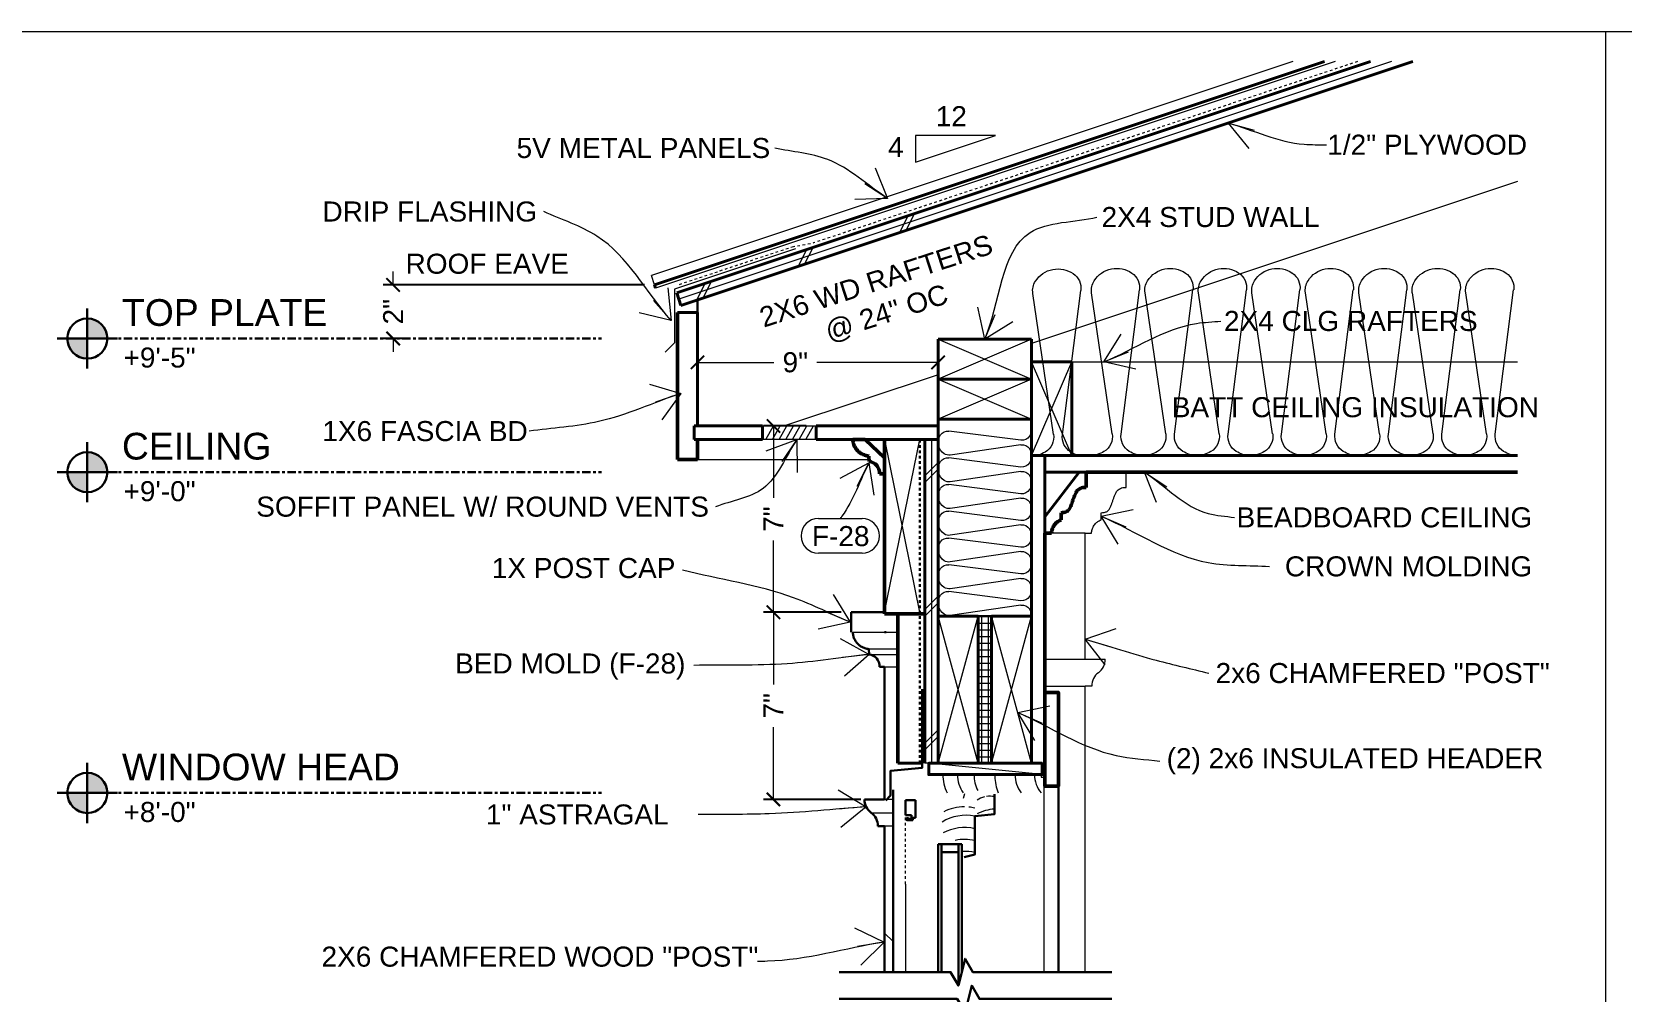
# Model space of a CAD drawing. Header units: inches. Extents: x -4969 to 16721, y 2489 to 24693.
# Drawn here: x 6052.1 to 6111.6, y 3851.9 to 3887.9 of the extents above; entities that cross this region are included whole.
import ezdxf

# ---------------------------------------------------------------- set-up
doc = ezdxf.new("R2010")
doc.units = ezdxf.units.IN
doc.header["$MEASUREMENT"] = 0
for name, pattern in [('A135CUDHH$0$HIDDEN', [0.375, 0.25, -0.125]), ('CENTER', [2, 1.25, -0.25, 0.25, -0.25]), ('DASHED2', [0.375, 0.25, -0.125])]:
    doc.linetypes.add(name, pattern=pattern)
doc.layers.get('0').update_dxf_attribs({"lineweight": 5})
doc.layers.add('0-NPLT', color=1, linetype='Continuous', plot=False)
for name, color, linetype, lineweight in [('1', 1, 'Continuous', 9), ('2', 6, 'Continuous', 20), ('3', 3, 'Continuous', 30), ('4', 2, 'Continuous', 40), ('5', 4, 'Continuous', 50), ('A-DIMSx', 7, 'Continuous', 9), ('A-SYMB', 7, 'Continuous', 20), ('A-TEXTx', 7, 'Continuous', 20)]:
    doc.layers.add(name, color=color, linetype=linetype, lineweight=lineweight)
doc.styles.get("Standard").update_dxf_attribs({"font": 'Arial.ttf'})
doc.dimstyles.get("Standard").update_dxf_attribs({"dimtxt": 3, "dimasz": 2, "dimexe": 0.03125, "dimexo": 0.0625, "dimgap": 0.03125, "dimtad": 0, "dimtoh": 1, "dimdec": 4, "dimlfac": 0.99985, "dimzin": 0, "dimdsep": 46, "dimlunit": 4, "dimtxsty": 'Standard', "dimblk": 'ARCHTICK', "dimblk1": 'ARCHTICK', "dimblk2": 'ARCHTICK', "dimcen": 0.09, "dimclrt": 256, "dimadec": 0, "dimazin": 0, "dimtfac": 1, "dimtdec": 4, "dimtofl": 0, "dimtmove": 0, "dimatfit": 3, "dimfxl": 1, "dimtolj": 1, "dimtzin": 0, "dimarcsym": 0})

# ---------------------------------------------------------------- blocks, each defined once
blk = doc.blocks.new('_ArchTick')
at = {"color": 0, "linetype": 'ByBlock', "lineweight": 0, "const_width": 0.15}
blk.add_lwpolyline([(-0.5, -0.5), (0.5, 0.5)], dxfattribs=at)
blk = doc.blocks.new('*D894')
at = {"layer": 'A-DIMSx', "color": 0, "lineweight": -2, "ltscale": 0.1, "transparency": 16777216}
for p, q in [((6082.346, 3866.157), (6079.495, 3866.157)), ((6083.136, 3859.157), (6079.495, 3859.157))]:
    blk.add_line(p, q, dxfattribs=at)
at = {"layer": 'A-DIMSx', "color": 0, "lineweight": 5, "ltscale": 0.1, "transparency": 16777216}
for p, q in [((6079.87, 3866.157), (6079.87, 3863.46)), ((6079.87, 3859.157), (6079.87, 3861.854))]:
    blk.add_line(p, q, dxfattribs=at)
at = {"layer": 'Defpoints', "color": 0, "ltscale": 0.1, "transparency": 16777216}
for p in [(6079.87, 3866.157), (6082.721, 3866.157), (6083.511, 3859.157)]:
    blk.add_point(p, dxfattribs=at)
at = {"layer": 'A-DIMSx', "color": 0, "lineweight": 5, "ltscale": 0.1, "transparency": 16777216, "xscale": 0.5, "yscale": 0.5, "zscale": 0.5}
for p, rotation in [((6079.87, 3866.157), 90), ((6079.87, 3859.157), 270)]:
    blk.add_blockref('_ArchTick', p, dxfattribs=dict(at, rotation=rotation))
at = {"layer": 'A-DIMSx', "ltscale": 0.1, "transparency": 16777216, "insert": (6079.87, 3862.657), "char_height": 0.75, "attachment_point": 5, "rotation": 90}
blk.add_mtext('\\A1;7"', dxfattribs=at)
blk = doc.blocks.new('*D895')
at = {"layer": 'A-DIMSx', "color": 0, "lineweight": -2, "ltscale": 0.1, "transparency": 16777216}
for p, q in [((6081.093, 3873.126), (6079.495, 3873.126)), ((6082.406, 3866.157), (6079.495, 3866.157))]:
    blk.add_line(p, q, dxfattribs=at)
at = {"layer": 'A-DIMSx', "color": 0, "lineweight": 5, "ltscale": 0.1, "transparency": 16777216}
for p, q in [((6079.87, 3873.126), (6079.87, 3870.444)), ((6079.87, 3866.157), (6079.87, 3868.839))]:
    blk.add_line(p, q, dxfattribs=at)
at = {"layer": 'Defpoints', "color": 0, "ltscale": 0.1, "transparency": 16777216}
for p in [(6079.87, 3873.126), (6081.468, 3873.126), (6082.781, 3866.157)]:
    blk.add_point(p, dxfattribs=at)
at = {"layer": 'A-DIMSx', "color": 0, "lineweight": 5, "ltscale": 0.1, "transparency": 16777216, "xscale": 0.5, "yscale": 0.5, "zscale": 0.5}
for p, rotation in [((6079.87, 3873.126), 90), ((6079.87, 3866.157), 270)]:
    blk.add_blockref('_ArchTick', p, dxfattribs=dict(at, rotation=rotation))
at = {"layer": 'A-DIMSx', "ltscale": 0.1, "transparency": 16777216, "insert": (6079.87, 3869.641), "char_height": 0.75, "attachment_point": 5, "rotation": 90}
blk.add_mtext('\\A1;7"', dxfattribs=at)
blk = doc.blocks.new('*D897')
at = {"layer": 'A-DIMSx', "color": 0, "lineweight": -2, "ltscale": 0.1, "transparency": 16777216}
for p, q in [((6077.031, 3873.501), (6077.031, 3875.88)), ((6086.031, 3873.501), (6086.031, 3875.88))]:
    blk.add_line(p, q, dxfattribs=at)
at = {"layer": 'A-DIMSx', "color": 0, "lineweight": 5, "ltscale": 0.1, "transparency": 16777216}
for p, q in [((6077.031, 3875.505), (6079.884, 3875.505)), ((6086.031, 3875.505), (6081.496, 3875.505))]:
    blk.add_line(p, q, dxfattribs=at)
at = {"layer": 'Defpoints', "color": 0, "ltscale": 0.1, "transparency": 16777216}
for p in [(6086.031, 3875.505), (6077.031, 3873.126), (6086.031, 3873.126)]:
    blk.add_point(p, dxfattribs=at)
at = {"layer": 'A-DIMSx', "color": 0, "lineweight": 5, "ltscale": 0.1, "transparency": 16777216, "xscale": 0.5, "yscale": 0.5, "zscale": 0.5, "rotation": 180}
blk.add_blockref('_ArchTick', (6077.031, 3875.505), dxfattribs=at)
at = {"layer": 'A-DIMSx', "color": 0, "lineweight": 5, "ltscale": 0.1, "transparency": 16777216, "xscale": 0.5, "yscale": 0.5, "zscale": 0.5}
blk.add_blockref('_ArchTick', (6086.031, 3875.505), dxfattribs=at)
at = {"layer": 'A-DIMSx', "ltscale": 0.1, "transparency": 16777216, "insert": (6080.69, 3875.505), "char_height": 0.75, "attachment_point": 5}
blk.add_mtext('\\A1;9"', dxfattribs=at)
blk = doc.blocks.new('CALLOUT - FINISHES')
at = {"layer": 'A-SYMB', "lineweight": 20, "ltscale": 0.1}
for p, q in [((6510.71, 5650.46), (6520.5, 5650.46)), ((6520.5, 5642.67), (6510.71, 5642.67))]:
    blk.add_line(p, q, dxfattribs=at)
for centre, start, end in [((6510.71, 5646.57), 90, 270), ((6520.5, 5646.57), 270, 90)]:
    blk.add_arc(centre, 3.9, start, end, dxfattribs=at)
blk = doc.blocks.new('BATT Insulation 3.5 INCH')
at = {"layer": '1', "lineweight": 5}
for p, q in [((5135.376, 4545.107), (5138.072, 4545.45)), ((5135.381, 4544.942), (5138.018, 4544.555))]:
    blk.add_line(p, q, dxfattribs=at)
for centre, radius, start, end in [((5135.476, 4545.525), 0.5, 180, 212.078), ((5135.334, 4545.437), 0.333, 212.078, 277.2678), ((5138.114, 4545.121), 0.333, 34.6182, 97.2678), ((5137.976, 4545.025), 0.5, 302.5735, 34.6182), ((5135.333, 4544.613), 0.333, 81.6579, 148.5142), ((5135.476, 4544.525), 0.5, 148.5142, 180), ((5138.066, 4544.884), 0.333, 261.6579, 302.5735)]:
    blk.add_arc(centre, radius, start, end, dxfattribs=at)
blk = doc.blocks.new('WINDOW head marvin')
for p, q in [((5192.347, 4543.32), (5192.347, 4543.876)), ((5192.347, 4543.876), (5192.722, 4543.876)), ((5192.722, 4543.876), (5192.722, 4543.216)), ((5192.347, 4543.32), (5192.572, 4543.32)), ((5192.41, 4543.201), (5192.462, 4543.201)), ((5192.41, 4543.126), (5192.622, 4543.126)), ((5192.462, 4543.201), (5192.462, 4543.176)), ((5192.462, 4543.176), (5192.572, 4543.176)), ((5192.572, 4543.32), (5192.572, 4543.176)), ((5192.622, 4543.216), (5192.622, 4543.126)), ((5192.622, 4543.216), (5192.722, 4543.216))]:
    blk.add_line(p, q)
blk.add_arc((5192.41, 4543.163), 0.0375, 90, 270)
at = {"layer": '1'}
for p, q in [((5197.432, 4544.834), (5197.432, 4544.74)), ((5197.432, 4544.74), (5197.526, 4544.74)), ((5197.526, 4544.74), (5197.526, 4544.178)), ((5194.557, 4544.107), (5194.511, 4543.939))]:
    blk.add_line(p, q, dxfattribs=at)
for centre, radius, start, end in [((5195.358, 4544.834), 1.607, 180, 205.34936), ((5195.515, 4544.834), 1.219, 180, 214.36648), ((5196.268, 4544.834), 1.354, 180, 206.39856), ((5197.522, 4544.834), 1.832, 181.9696, 202.06105), ((5197.462, 4544.771), 1.002, 176.39377, 218.59115), ((5198.261, 4544.834), 1.082, 180, 219.50517), ((5195.505, 4543.188), 0.837, 78.29056, 98.2714), ((5194.558, 4541.891), 1.734, 90.14852, 116.32891), ((5194.558, 4541.891), 1.734, 77.17959, 84.58792), ((5195.505, 4543.188), 0.837, 103.50238, 124.7861), ((5195.767, 4542.033), 1.514, 93.49012, 118.81105), ((5194.627, 4541.578), 1.734, 79.50584, 121.39921), ((5194.563, 4541.117), 1.734, 77.35521, 117.61868), ((5194.563, 4540.673), 1.734, 77.35558, 101.59857), ((5194.563, 4540.228), 1.734, 77.35558, 91.90281)]:
    blk.add_arc(centre, radius, start, end, dxfattribs=at)
at = {"layer": '2', "linetype": 'A135CUDHH$0$HIDDEN', "ltscale": 0.25}
blk.add_line((5192.347, 4540.733), (5192.347, 4543.274, 0), dxfattribs=at)
at = {"layer": '3'}
for p, q in [((5193.578, 4542.233), (5193.578, 4540.733)), ((5193.7, 4540.733), (5193.7, 4542.233)), ((5194.336, 4542.233), (5194.336, 4540.733)), ((5194.458, 4540.733), (5194.458, 4542.233))]:
    blk.add_line(p, q, dxfattribs=at)
at = {"layer": '3', "linetype": 'Continuous'}
for p, q in [((5193.578, 4542.233), (5194.458, 4542.233)), ((5193.7, 4541.93), (5194.336, 4541.93))]:
    blk.add_line(p, q, dxfattribs=at)
at = {"layer": '3', "elevation": 0}
blk.add_lwpolyline([(5194.548, 4541.74), (5194.95, 4541.848), (5194.95, 4543.281), (5195.686, 4543.358), (5195.686, 4544.095)], dxfattribs=at)
blk = doc.blocks.new('Point')
at = {"lineweight": 0, "ltscale": 0.1}
h = blk.add_hatch(color=256, dxfattribs=at)
h.dxf.hatch_style = 1
h.paths.add_polyline_path([(-3.2903, 4.1654, 0.414214), (-3.3528, 4.1029), (-3.2903, 4.1029)])
h.paths.add_polyline_path([(-3.2903, 4.1029), (-3.2903, 4.0404, 0.414214), (-3.2278, 4.1029)])
at = {"layer": '3', "ltscale": 0.1}
for q in [(-3.2903, 4.1966), (-3.384, 4.1029), (-3.1965, 4.1029), (-3.2903, 4.0091)]:
    blk.add_line((-3.2903, 4.1029), q, dxfattribs=at)
blk.add_circle((-3.2903, 4.1029), 0.0625, dxfattribs=at)
blk = doc.blocks.new('*D905')
at = {"layer": 'A-DIMSx', "color": 0, "lineweight": 5, "ltscale": 0.1, "transparency": 16777216}
for p, q in [((6065.643, 3878.404), (6065.643, 3878.904)), ((6065.643, 3876.397), (6065.643, 3875.897))]:
    blk.add_line(p, q, dxfattribs=at)
at = {"layer": 'A-DIMSx', "color": 0, "lineweight": -2, "ltscale": 0.1, "transparency": 16777216}
for p, q in [((6075.05, 3878.404), (6065.268, 3878.404)), ((6066.094, 3876.397), (6065.268, 3876.397))]:
    blk.add_line(p, q, dxfattribs=at)
at = {"layer": 'Defpoints', "color": 0, "ltscale": 0.1, "transparency": 16777216}
for p in [(6065.643, 3878.404), (6075.425, 3878.404), (6066.469, 3876.397)]:
    blk.add_point(p, dxfattribs=at)
at = {"layer": 'A-DIMSx', "color": 0, "lineweight": 5, "ltscale": 0.1, "transparency": 16777216, "xscale": 0.5, "yscale": 0.5, "zscale": 0.5}
for p, rotation in [((6065.643, 3878.404), 270), ((6065.643, 3876.397), 90)]:
    blk.add_blockref('_ArchTick', p, dxfattribs=dict(at, rotation=rotation))
at = {"layer": 'A-DIMSx', "ltscale": 0.1, "transparency": 16777216, "insert": (6065.643, 3877.401), "char_height": 0.75, "attachment_point": 5, "rotation": 90}
blk.add_mtext('\\A1;2"', dxfattribs=at)

msp = doc.modelspace()

# ---------------------------------------------------------------- hatches: boundary and pattern name
at = {"layer": '1', "ltscale": 0.25}
h = msp.add_hatch(dxfattribs=at)
h.set_pattern_fill('ANSI37', color=256, scale=2, angle=45, style=0)
h.set_pattern_definition([(90, (52.667, 2.5), (-0.25, 1e-16), []), (180, (52.667, 2.5), (-1e-16, -0.25), [])])
h.paths.add_polyline_path([(6087.5306798, 3860.5091587), (6087.5306798, 3866.0091587), (6088.0306798, 3866.0091587), (6088.0306798, 3860.5091587)])

# ---------------------------------------------------------------- linework, layer by layer
at = {"layer": '0-NPLT', "lineweight": 9, "ltscale": 0.1}
msp.add_line((6111.0000785, 3887.8717732), (6111.0000785, 3803.8717732), dxfattribs=at)
msp.add_lwpolyline([(6170.5000785, 3887.8717732), (6051.5000785, 3887.8717732), (6051.5000785, 3803.8717732), (6170.5000785, 3803.8717732)], close=True, dxfattribs=at)
at = {"layer": '1'}
for p, q in [((6102.9957537, 3886.7587253), (6076.3330383, 3877.8712272)), ((6107.7063839, 3882.2678952), (6089.5306801, 3876.2093775)), ((6084.5944949, 3880.3615003), (6084.9107242, 3880.9939551)), ((6084.8316659, 3880.4405567), (6085.1478952, 3881.0730114)), ((6080.7997585, 3879.0965987), (6081.1159879, 3879.7290534)), ((6081.0369295, 3879.175655), (6081.3531589, 3879.8081098)), ((6077.0050222, 3877.8316971), (6077.3212515, 3878.4641518)), ((6077.2421932, 3877.9107534), (6077.5584225, 3878.5432082)), ((6086.0306801, 3876.3759558), (6089.5306801, 3874.8759558)), ((6089.5306801, 3876.3759558), (6086.0306801, 3874.8759558)), ((6091.0306786, 3872.0224104), (6089.5306786, 3875.5224104)), ((6089.5306786, 3872.0224104), (6091.0306783, 3875.5224104)), ((6091.0306783, 3875.5224104), (6107.7063839, 3875.5224104)), ((6086.0306801, 3875.0426225), (6080.2806801, 3873.1259558)), ((6086.0306801, 3874.8759558), (6089.5306801, 3873.3759558)), ((6089.5306801, 3874.8759558), (6086.0306801, 3873.3759558)), ((6084.03068, 3866.1569449), (6085.3431798, 3872.6259558)), ((6084.0306801, 3872.6259558), (6085.3431804, 3866.0982668)), ((6085.7812289, 3872.6259558), (6085.7806798, 3860.5091587)), ((6077.0306793, 3871.8759558), (6083.446557, 3871.8759558)), ((6085.5306664, 3871.2607906), (6086.0306933, 3871.7607637)), ((6085.5306529, 3871.0107906), (6086.0306798, 3871.5107637)), ((6091.5306801, 3869.1191975), (6090.2703582, 3869.1191975)), ((6085.5306529, 3866.0107906), (6086.0306798, 3866.5107637)), ((6085.5306664, 3866.2607906), (6086.0306933, 3866.7607637)), ((6086.0306798, 3860.5091587), (6087.5306798, 3866.0091587)), ((6087.5306798, 3860.5091587), (6086.0306801, 3866.0086102)), ((6089.5306798, 3860.5091587), (6088.0306798, 3866.0091587)), ((6088.0306798, 3860.5091587), (6089.5306795, 3866.0086102)), ((6090.0306801, 3864.3974104), (6091.5306801, 3864.3974104)), ((6090.0306801, 3863.3974104), (6091.5306801, 3863.3974104)), ((6085.5306664, 3861.2607906), (6086.0306933, 3861.7607637)), ((6085.5306529, 3861.0107906), (6086.0306798, 3861.5107637)), ((6086.0306798, 3860.5091587), (6085.5306798, 3860.5091587)), ((6090.0306798, 3860.5091587), (6086.2234824, 3860.5091587)), ((6089.9866778, 3859.4294076), (6089.9866778, 3852.6943719))]:
    msp.add_line(p, q, dxfattribs=at)
at = {"layer": '1', "linetype": 'DASHED2', "ltscale": 0.25}
for p, q in [((6101.725017, 3886.7587253), (6081.3651766, 3879.9721681)), ((6076.168509, 3878.23996), (6076.168509, 3876.8914895))]:
    msp.add_line(p, q, dxfattribs=at)
at = {"layer": '1', "ltscale": 0.25}
for p, q in [((6079.4681801, 3873.1259558), (6081.4681801, 3873.1259558)), ((6079.5815541, 3872.6259558), (6079.8702292, 3873.1259558)), ((6079.8315541, 3872.6259558), (6080.1202292, 3873.1259558)), ((6080.0815541, 3872.6259558), (6080.3702292, 3873.1259558)), ((6080.3315541, 3872.6259558), (6080.6202292, 3873.1259558)), ((6080.5815541, 3872.6259558), (6080.8702292, 3873.1259558)), ((6080.8315541, 3872.6259558), (6081.1202292, 3873.1259558)), ((6081.0815541, 3872.6259558), (6081.3702292, 3873.1259558)), ((6081.4681801, 3872.6259558), (6079.4681801, 3872.6259558)), ((6082.8427663, 3865.4069449), (6084.53068, 3865.4069449)), ((6084.53068, 3864.7786427), (6083.4461073, 3864.7786427)), ((6083.4468285, 3864.5834052), (6084.53068, 3864.5834052)), ((6083.5306798, 3858.6569449), (6084.3443448, 3858.6569449)), ((6084.3443448, 3853.8432799), (6084.0306798, 3854.1569449))]:
    msp.add_line(p, q, dxfattribs=at)
at = {"layer": '1', "linetype": 'DASHED2', "ltscale": 0.25}
msp.add_lwpolyline([(6076.3518437, 3878.4242514), (6080.5684554, 3879.829777), (6081.3651766, 3879.9721681)], dxfattribs=at)
at = {"layer": '2'}
for p, q in [((6099.3039128, 3886.7587253), (6075.3067833, 3878.7597485)), ((6100.8850634, 3886.7587253), (6075.464896, 3878.2854065)), ((6093.0708898, 3870.8269492), (6093.0708898, 3871.3974104)), ((6092.1332547, 3869.6187061), (6092.1332547, 3869.8787655)), ((6091.5306801, 3869.1191975), (6091.7703582, 3869.1191975)), ((6091.5306801, 3864.3974104), (6091.5306801, 3869.1191975)), ((6091.5306801, 3864.3974104), (6092.2806801, 3864.3974104)), ((6091.5306801, 3852.6943719), (6091.5306801, 3863.3974104)), ((6091.7806801, 3863.3974104), (6091.5306801, 3863.3974104)), ((6089.9303774, 3860.0855046), (6085.6803774, 3860.5091587))]:
    msp.add_line(p, q, dxfattribs=at)
at = {"layer": '2', "ltscale": 0.25}
for p, q in [((6075.4253678, 3878.403992), (6075.3067833, 3878.7597485)), ((6084.0306801, 3864.1206755), (6084.53068, 3864.1206754)), ((6084.3443448, 3859.1569449), (6084.0306798, 3859.1569449)), ((6084.3443448, 3858.1569449), (6084.0306798, 3858.1569449)), ((6084.8076622, 3855.9845044), (6084.8076622, 3852.6943719))]:
    msp.add_line(p, q, dxfattribs=at)
at = {"layer": '2', "ltscale": 0.25, "flags": 128}
msp.add_lwpolyline([(6080.6934554, 3879.7482629), (6076.168509, 3878.23996), (6076.168509, 3876.23996), (6075.8149556, 3875.8864066)], dxfattribs=at)
at = {"layer": '2'}
for centre, start, end in [((6091.6732757, 3864.3886126), 306.040070411, 0.829827235), ((6092.3880845, 3863.4062082), 126.040070411, 180.829827235)]:
    msp.add_arc(centre, 0.6074681, start, end, dxfattribs=at)
for points, knots in [([(6092.1332547, 3869.8787655), (6092.205624, 3869.8862185), (6092.2778441, 3869.8961203), (6092.3797862, 3869.9402975), (6092.4533916, 3870.0272635), (6092.496247, 3870.1315729), (6092.5371873, 3870.2386447), (6092.573209, 3870.3463244), (6092.6103828, 3870.4544636), (6092.6541322, 3870.5631437), (6092.7004715, 3870.6638886), (6092.7685725, 3870.7436235), (6092.8506139, 3870.7948938), (6092.9426072, 3870.8236401), (6093.0057309, 3870.8263166), (6093.0708898, 3870.8269492)], [0.01557552425, 0.01557552425, 0.01557552425, 0.01557552425, 0.09130284011, 0.1674336909, 0.24080401046, 0.3221473026, 0.40160414316, 0.47993403118, 0.55878357473, 0.63985997731, 0.72439346972, 0.78854248782, 0.85531718937, 0.92346503952, 0.98678306114, 0.98678306114, 0.98678306114, 0.98678306114]), ([(6091.7703582, 3869.1191975), (6091.7789378, 3869.1724496), (6091.790908, 3869.2436958), (6091.8261002, 3869.3382244), (6091.8684755, 3869.4133588), (6091.924754, 3869.4856379), (6092.0082562, 3869.5529078), (6092.0801385, 3869.5908294), (6092.1332547, 3869.6187061)], [0.00247900774, 0.00247900774, 0.00247900774, 0.00247900774, 0.18928670372, 0.34693325557, 0.48133545366, 0.6000559173, 0.7825047392, 0.98793420962, 0.98793420962, 0.98793420962, 0.98793420962])]:
    msp.add_open_spline(points, degree=3, knots=knots, dxfattribs=at)
at = {"layer": '3', "ltscale": 0.25}
for p, q in [((6077.029242, 3877.3813204), (6077.029242, 3877.8397703)), ((6087.5306798, 3866.0091587), (6088.0306798, 3866.0091587))]:
    msp.add_line(p, q, dxfattribs=at)
at = {"layer": '3', "linetype": 'CENTER', "ltscale": 0.25}
for p, q in [((6054.9516803, 3876.3974104), (6073.4326477, 3876.3974104)), ((6054.9516803, 3871.3974104), (6073.4326477, 3871.3974104)), ((6054.9516803, 3859.3974104), (6073.4326477, 3859.3974104))]:
    msp.add_line(p, q, dxfattribs=at)
at = {"layer": '3', "linetype": 'DASHED2', "ltscale": 0.25}
msp.add_line((6085.3431808, 3860.5091587), (6085.3431798, 3872.6259558), dxfattribs=at)
at = {"layer": '3'}
for p, q in [((6084.03068, 3866.1569449), (6082.7806802, 3866.1569449)), ((6082.7806802, 3865.4069449), (6082.7806802, 3866.1569449)), ((6084.0306802, 3865.4069449), (6084.0927663, 3865.4069449)), ((6083.4468285, 3864.5834052), (6083.4461073, 3864.7786427)), ((6084.0306801, 3864.1206752), (6083.8414135, 3864.1206752)), ((6084.0306801, 3864.1206752), (6084.0306799, 3859.1569449)), ((6084.3443448, 3859.5126912), (6084.3443448, 3852.6943719)), ((6090.5306561, 3859.6558702), (6090.5306561, 3852.6943719)), ((6084.0306798, 3859.1569449), (6083.2806798, 3859.1569449)), ((6083.7806798, 3858.1569449), (6084.0306798, 3858.1569449)), ((6084.0306798, 3858.1569449), (6084.0306798, 3852.6943719)), ((6086.0385645, 3855.9845044), (6086.0385645, 3852.6943719)), ((6086.1605771, 3855.9845014), (6086.1605771, 3852.6943719)), ((6086.7965771, 3855.9844854), (6086.7965771, 3852.2218306)), ((6086.9185771, 3855.9844823), (6086.9185771, 3852.6934057))]:
    msp.add_line(p, q, dxfattribs=at)
msp.add_lwpolyline([(6085.4369301, 3863.285115), (6085.4369301, 3860.3397675), (6084.2523278, 3860.229266), (6084.2523278, 3859.3044688), (6084.0702184, 3859.1195638)], dxfattribs=at)
at = {"layer": '3', "flags": 128}
for points in [[(6092.535386, 3852.6943719), (6087.3283875, 3852.6943719), (6087.0397124, 3853.1943719), (6086.7897124, 3852.1943719), (6086.5010373, 3852.6943719), (6082.32836, 3852.6943719)], [(6092.5322693, 3851.6943719), (6087.5783875, 3851.6943719), (6087.2897124, 3852.1943719), (6087.0397124, 3851.1943719), (6086.7510373, 3851.6943719), (6082.32836, 3851.6943719)]]:
    msp.add_lwpolyline(points, dxfattribs=at)
at = {"layer": '3'}
for centre, radius, start, end in [((6083.3973414, 3864.1416031), 0.444565, 357.301804314, 83.608827336), ((6083.8880843, 3859.1481471), 0.6074681, 179.170172765, 233.959929589), ((6083.1732754, 3858.1657427), 0.6074681, 359.170172765, 53.959929589)]:
    msp.add_arc(centre, radius, start, end, dxfattribs=at)
msp.add_open_spline([(6083.4461073, 3864.7786427), (6083.3841988, 3864.7901181), (6083.2957793, 3864.807159), (6083.173893, 3864.8608777), (6083.0680483, 3864.9341923), (6082.9785582, 3865.0261657), (6082.906583, 3865.1346174), (6082.8553912, 3865.2588007), (6082.8468879, 3865.3475702), (6082.8427663, 3865.4069449)], degree=3, knots=[0.00922251727, 0.00922251727, 0.00922251727, 0.00922251727, 0.15599743056, 0.29907985379, 0.435083524, 0.56914394097, 0.71039501728, 0.85316887949, 0.99677546723, 0.99677546723, 0.99677546723, 0.99677546723], dxfattribs=at)
at = {"layer": '4'}
for p, q in [((6100.4897757, 3886.7587253), (6075.4253678, 3878.403992)), ((6102.2051784, 3886.7587253), (6076.2539819, 3878.1083982)), ((6103.786329, 3886.7587253), (6076.4120946, 3877.6340562)), ((6075.4253678, 3878.403992), (6075.464896, 3878.2854065)), ((6076.2539819, 3878.1083982), (6076.4120946, 3877.6340562)), ((6076.2806801, 3877.3759558), (6077.0306794, 3877.3759559)), ((6077.0306801, 3873.1259558), (6077.0306794, 3877.3759559)), ((6086.0306799, 3866.0091587), (6086.0306801, 3876.3759558)), ((6086.0306801, 3876.3759558), (6089.5306801, 3876.3759558)), ((6089.5306801, 3860.5091587), (6089.5306801, 3876.3759558)), ((6086.0306801, 3874.8759558), (6089.5306801, 3874.8759558)), ((6076.9056801, 3873.1259558), (6079.4681801, 3873.1259558)), ((6079.4681801, 3872.6259558), (6079.4681801, 3873.1259558)), ((6081.4681801, 3872.6259558), (6081.4681801, 3873.1259558)), ((6081.4681801, 3873.1259558), (6086.0306801, 3873.1259558)), ((6086.0306801, 3873.3759558), (6089.5306801, 3873.3759558)), ((6076.9056801, 3872.6259558), (6079.4681801, 3872.6259558)), ((6081.4681801, 3872.6259558), (6086.0306801, 3872.6259558)), ((6085.5306798, 3860.5091587), (6085.5306801, 3872.6259558)), ((6090.0306801, 3869.731678), (6090.0306801, 3872.0224104)), ((6090.6512519, 3872.0224104), (6107.7063839, 3872.0224104)), ((6091.3032549, 3871.3974104), (6090.0306801, 3869.731678)), ((6091.5708898, 3871.3974104), (6090.0306801, 3871.3974104)), ((6090.0306801, 3869.731678), (6090.0306801, 3869.1191975)), ((6084.53068, 3860.5091587), (6085.4056798, 3860.5091587))]:
    msp.add_line(p, q, dxfattribs=at)
at = {"layer": '4', "ltscale": 0.25}
msp.add_line((6076.9056801, 3873.1259558), (6076.9056801, 3872.6259558), dxfattribs=at)
at = {"layer": '4'}
for points in [[(6091.0306783, 3875.5224104), (6091.0306786, 3872.0224104), (6089.5306786, 3872.0224104), (6089.5306786, 3875.5224104), (6089.5306786, 3875.5224104), (6091.0306786, 3875.5224104)], [(6086.0306801, 3866.009158), (6086.0306798, 3860.5091587), (6087.5306798, 3860.5091587), (6087.5306798, 3864.0091587), (6087.5306798, 3866.0091587), (6086.0306798, 3866.0091587)], [(6089.5306795, 3866.009158), (6089.5306798, 3860.5091587), (6088.0306798, 3860.5091587), (6088.0306798, 3864.0091587), (6088.0306798, 3866.0091587), (6089.5306798, 3866.0091587)]]:
    msp.add_lwpolyline(points, dxfattribs=at)
msp.add_lwpolyline([(6089.9303774, 3860.5091587), (6085.6803774, 3860.5091587), (6085.6803774, 3860.0855046), (6089.9303774, 3860.0855046)], close=True, dxfattribs=at)
at = {"layer": '5'}
for p, q in [((6076.2806801, 3871.8759558), (6076.2806801, 3877.3759558)), ((6083.3039432, 3872.6259558), (6082.8427665, 3872.6259558)), ((6083.3039432, 3872.6259558), (6084.0306801, 3871.9346891)), ((6084.03068, 3866.0982668), (6084.0306801, 3872.6259558)), ((6076.2806801, 3871.8759558), (6077.0306793, 3871.8759558)), ((6083.4468286, 3871.8024161), (6083.4461074, 3871.9976536)), ((6084.0306801, 3871.3396861), (6084.0306801, 3871.9346891)), ((6084.0306801, 3871.3396861), (6083.8414137, 3871.3396861)), ((6107.7063839, 3871.3974104), (6091.5708898, 3871.3974104)), ((6091.5708898, 3870.8269492), (6091.5708898, 3871.3974104)), ((6090.6332547, 3869.6187061), (6090.6332547, 3869.8787655)), ((6090.0306801, 3869.1191975), (6090.2703582, 3869.1191975)), ((6090.0306801, 3860.5091587), (6090.0306801, 3869.1191975)), ((6085.53068, 3866.0982668), (6084.03068, 3866.0982668)), ((6084.53068, 3860.5091587), (6084.53068, 3866.0982668))]:
    msp.add_line(p, q, dxfattribs=at)
at = {"layer": '5', "ltscale": 0.25}
msp.add_line((6077.0306801, 3872.6259558), (6077.0306793, 3871.8759558), dxfattribs=at)
at = {"layer": '5'}
msp.add_lwpolyline([(6090.0306561, 3859.6558702), (6090.5306561, 3859.6558702), (6090.5306561, 3863.1558702), (6090.0306561, 3863.1558702)], close=True, dxfattribs=at)
msp.add_arc((6083.3973415, 3871.360614), 0.444565, 357.301804314, 83.608827336, dxfattribs=at)
for points, knots in [([(6083.4461074, 3871.9976536), (6083.3841989, 3872.009129), (6083.2957795, 3872.0261699), (6083.1738931, 3872.0798886), (6083.0680484, 3872.1532032), (6082.9785583, 3872.2451766), (6082.9065832, 3872.3536283), (6082.8553913, 3872.4778116), (6082.8468881, 3872.5665811), (6082.8427665, 3872.6259558)], [0.00922251727, 0.00922251727, 0.00922251727, 0.00922251727, 0.15599743056, 0.29907985379, 0.435083524, 0.56914394097, 0.71039501728, 0.85316887949, 0.99677546723, 0.99677546723, 0.99677546723, 0.99677546723]), ([(6090.6332547, 3869.8787655), (6090.705624, 3869.8862185), (6090.7778441, 3869.8961203), (6090.8797862, 3869.9402975), (6090.9533916, 3870.0272635), (6090.996247, 3870.1315729), (6091.0371873, 3870.2386447), (6091.073209, 3870.3463244), (6091.1103828, 3870.4544636), (6091.1541322, 3870.5631437), (6091.2004715, 3870.6638886), (6091.2685725, 3870.7436235), (6091.3506139, 3870.7948938), (6091.4426072, 3870.8236401), (6091.5057309, 3870.8263166), (6091.5708898, 3870.8269492)], [0.01557552425, 0.01557552425, 0.01557552425, 0.01557552425, 0.09130284011, 0.1674336909, 0.24080401046, 0.3221473026, 0.40160414316, 0.47993403118, 0.55878357473, 0.63985997731, 0.72439346972, 0.78854248782, 0.85531718937, 0.92346503952, 0.98678306114, 0.98678306114, 0.98678306114, 0.98678306114]), ([(6090.2703582, 3869.1191975), (6090.2789378, 3869.1724496), (6090.290908, 3869.2436958), (6090.3261002, 3869.3382244), (6090.3684755, 3869.4133588), (6090.424754, 3869.4856379), (6090.5082562, 3869.5529078), (6090.5801385, 3869.5908294), (6090.6332547, 3869.6187061)], [0.00247900774, 0.00247900774, 0.00247900774, 0.00247900774, 0.18928670372, 0.34693325557, 0.48133545366, 0.6000559173, 0.7825047392, 0.98793420962, 0.98793420962, 0.98793420962, 0.98793420962])]:
    msp.add_open_spline(points, degree=3, knots=knots, dxfattribs=at)
at = {"layer": 'A-DIMSx', "ltscale": 0.1}
for p, q in [((6088.1812216, 3883.9923769), (6085.1812216, 3883.9923769)), ((6085.1812216, 3883.9923769), (6085.1812216, 3882.9930201)), ((6085.1812216, 3882.9930201), (6088.1812216, 3883.9923769))]:
    msp.add_line(p, q, dxfattribs=at)

# ---------------------------------------------------------------- block references
at = {"ltscale": 0.1, "xscale": -12.00000000000003, "yscale": 12.00000000000003, "zscale": 12.00000000000003}
for p in [(6014.7184288, 3827.1627919), (6014.7184288, 3822.1627919), (6014.7184288, 3810.1627919)]:
    msp.add_blockref('Point', p, dxfattribs=at)
at = {"layer": '2', "ltscale": 0.25, "xscale": 0.1666666666666666, "yscale": 0.1666666666666666, "zscale": 0.1666666666666666}
msp.add_blockref('CALLOUT - FINISHES', (4996.4352458, 2927.9205663), dxfattribs=at)
at = {"layer": '3', "ltscale": 0.25, "xscale": -1.999994999999999, "yscale": 1.999994999999999, "zscale": 1.999994999999999, "rotation": 270}
for p in [(-2999.5106029, -6397.9232199), (-2997.3128796, -6397.9034767), (-2995.3128846, -6397.9034767), (-2993.3128896, -6397.9034767), (-2991.3128946, -6397.9034767), (-2989.3128996, -6397.9034767), (-2987.3129046, -6397.9034767), (-2985.3129096, -6397.9034767), (-2983.3129146, -6397.9034767)]:
    msp.add_blockref('BATT Insulation 3.5 INCH', p, dxfattribs=at)
at = {"layer": '3', "ltscale": 0.25, "xscale": -1}
for p in [(11224.5064596, -672.5163317), (11224.5064596, -673.5163317), (11224.5064599, -674.516331), (11224.5064602, -675.5163303), (11224.5064602, -676.5163303), (11224.5064602, -677.5163303), (11224.5064605, -678.5163296)]:
    msp.add_blockref('BATT Insulation 3.5 INCH', p, dxfattribs=at)
at = {"layer": '3', "ltscale": 0.25}
msp.add_blockref('WINDOW head marvin', (892.4603727, -684.7483601), dxfattribs=at)

# ---------------------------------------------------------------- texts
at = {"ltscale": 0.5, "attachment_point": 1}
for s, insert, char_height, width in [('TOP PLATE', (6055.4967375, 3877.8707564), 1, 17.747748141), ('+9\'-5"', (6055.5558514, 3876.0616265), 0.75, 13.542753414), ('CEILING', (6055.4967375, 3872.8707564), 1, 17.747748141), ('+9\'-0"', (6055.5558514, 3871.0616265), 0.75, 13.542753414), ('WINDOW HEAD', (6055.4967375, 3860.8707564), 1, 17.747748141), ('+8\'-0"', (6055.5558514, 3859.0616265), 0.75, 13.542753414)]:
    msp.add_mtext(s, dxfattribs=dict(at, insert=insert, char_height=char_height, width=width))
at = {"layer": 'A-SYMB', "ltscale": 0.5, "insert": (6082.3877589, 3869.0008299), "char_height": 0.75, "width": 0.607323682, "attachment_point": 5}
msp.add_mtext('{F-28}', dxfattribs=at)
at = {"layer": 'A-TEXTx', "ltscale": 0.5, "char_height": 0.75, "width": 1.289089938, "attachment_point": 7}
for s, insert in [('{\\fArial Unicode MS|b0|i0|c0|p0;12}', (6085.9434994, 3884.3403305)), ('{\\fArial Unicode MS|b0|i0|c0|p0;4}', (6084.1612968, 3883.1838735))]:
    msp.add_mtext(s, dxfattribs=dict(at, insert=insert))
at = {"layer": 'A-TEXTx', "ltscale": 0.25, "char_height": 0.75}
for s, insert, attachment_point in [('{5V METAL PANELS}', (6070.261822, 3883.5194075), 4), ('{1/2" PLYWOOD  }', (6108.0661852, 3883.6436831), 6), ('{DRIP FLASHING}', (6062.9984999, 3881.1444163), 4), ('2X4 STUD WALL  ', (6100.2980629, 3880.9379161), 6), ('ROOF EAVE', (6066.1076301, 3879.190543), 4), ('2X4 CLG RAFTERS', (6106.2167465, 3877.0496396), 6), ('BATT CEILING INSULATION', (6094.7744326, 3873.8231619), 4), ('{1X6 FASCIA BD}', (6062.9939823, 3872.9299383), 4), ('{SOFFIT PANEL W/ ROUND VENTS }', (6077.4586633, 3870.1033258), 6), ('BEADBOARD CEILING  ', (6108.259547, 3869.702375), 6), ('1X POST CAP ', (6069.3339318, 3867.8058228), 4), ('CROWN MOLDING  ', (6108.259547, 3867.8693659), 6), ('BED MOLD (F-28)', (6067.9639382, 3864.1290582), 4), ('2x6 CHAMFERED "POST" ', (6096.4131119, 3863.8784711), 4), ('(2) 2x6 INSULATED HEADER', (6094.582728, 3860.5851973), 4), ('{1" ASTRAGAL}', (6069.1149124, 3858.5874648), 4), ('2X6 CHAMFERED WOOD "POST"', (6062.9640784, 3853.26949), 4)]:
    msp.add_mtext(s, dxfattribs=dict(at, insert=insert, attachment_point=attachment_point))
at = {"layer": 'A-TEXTx', "ltscale": 0.25, "insert": (6083.9261596, 3877.8916638), "char_height": 0.75, "attachment_point": 5, "rotation": 17.955210684}
msp.add_mtext('{2X6 WD RAFTERS\\P@ 24" OC }', dxfattribs=at)

# ---------------------------------------------------------------- dimensions: what is measured, and where the dimension line sits
at = {"layer": 'A-DIMSx', "ltscale": 0.1}
for base, p1, p2, picture, middle in [((6065.6430125, 3878.403992), (6066.4688871, 3876.3974104), (6075.4253678, 3878.403992), '*D905', (6065.6430125, 3877.4007012)), ((6079.8700441, 3873.1259558), (6082.7806802, 3866.1569449), (6081.4681801, 3873.1259558), '*D895', (6079.8700441, 3869.6414504)), ((6079.8700441, 3866.1569449), (6083.5113596, 3859.1569449), (6082.7211501, 3866.1569449), '*D894', (6079.8700441, 3862.6569449))]:
    dim = msp.add_linear_dim(base=base, p1=p1, p2=p2, angle=90, dimstyle='Standard', override={"dimtxt": 0.75, "dimasz": 0.5, "dimexe": 0.375, "dimexo": 0.375, "dimgap": 0.375, "dimlfac": -47.9928, "dimlwd": 5}, dxfattribs=at)
    dim.commit()
    dim.dimension.update_dxf_attribs({"geometry": picture, "text_midpoint": middle})
dim = msp.add_linear_dim(base=(6086.0306801, 3875.5045769), p1=(6077.0306801, 3873.1259558), p2=(6086.0306801, 3873.1259558), dimstyle='Standard', override={"dimtxt": 0.75, "dimasz": 0.5, "dimexe": 0.375, "dimexo": 0.375, "dimgap": 0.375, "dimlfac": -47.9928, "dimlwd": 5}, dxfattribs=at)
dim.commit()
dim.dimension.update_dxf_attribs({"geometry": '*D897', "text_midpoint": (6080.6903867, 3875.5045769), "dimtype": 160})

# ---------------------------------------------------------------- leaders
at = {"layer": 'A-TEXTx', "path_type": 1, "annotation_type": 0, "has_hookline": 1}
for points, hookline_direction, text_width in [([(6096.895942, 3884.4582626), (6099.7215169, 3883.6662661), (6100.5591253, 3883.6436831)], 0, 7.3055935), ([(6084.1345489, 3881.641205), (6081.9020557, 3883.0940118), (6079.9226802, 3883.5194075)], 1, 9.3934175), ([(6076.043509, 3877.0748295), (6073.2700829, 3880.2297673), (6071.2862781, 3881.1444163)], 1, 7.8877899), ([(6087.7806801, 3876.3759558), (6089.470967, 3880.3599547), (6091.9762052, 3880.9379161)], 0, 8.0837312), ([(6092.2307703, 3875.5224104), (6095.6993095, 3876.962808), (6096.6108305, 3877.0496396)], 0, 9.4051842), ([(6076.4073788, 3874.3467296), (6073.331334, 3873.2914188), (6070.7267133, 3872.9299383)], 1, 7.5163711), ([(6080.7492895, 3872.6145787), (6079.4863526, 3870.7932964), (6077.7086633, 3870.1033258)], 1, 16.8381651), ([(6083.4463389, 3871.7526011), (6082.4325712, 3869.7505823), (6082.3695088, 3869.6646922)], 1, 16.8381651), ([(6093.7492582, 3871.3974104), (6096.1381263, 3869.8499825), (6097.1243025, 3869.702375)], 0, 10.9200205), ([(6092.1332547, 3869.7487358), (6096.1381263, 3868.0169733), (6098.4247786, 3867.8693659)], 0, 9.1371078), ([(6091.5306801, 3865.153855), (6094.1938744, 3864.3628766), (6096.1593641, 3863.8784711)], 0, 12.4241132), ([(6089.0136835, 3862.404812), (6092.6928466, 3860.8017886), (6094.3289802, 3860.5851973)], 0, 14.013131), ([(6083.3447482, 3858.8764791), (6079.7150624, 3858.6191702), (6077.0489164, 3858.5874648)], 1, 6.6840041), ([(6084.0083384, 3853.8209385), (6079.6478393, 3853.0992215), (6079.2706951, 3853.0918233)], 1, 16.2656889)]:
    msp.add_leader(points, dimstyle='Standard', override={"dimasz": 1, "dimgap": 0.25, "dimldrblk": 'Open90', "dimlwd": -1}, dxfattribs=dict(at, hookline_direction=hookline_direction, text_width=text_width))
at = {"layer": 'A-TEXTx', "path_type": 1, "annotation_type": 0, "has_hookline": 1, "hookline_direction": 0, "text_width": 6.7111187, "horizontal_direction": (-1, 0, 0)}
msp.add_leader([(6082.7449863, 3865.7819449), (6080.6229652, 3866.6996581), (6076.472267, 3867.7300472)], dimstyle='Standard', override={"dimasz": 1, "dimgap": 0.25, "dimldrblk": 'Open90', "dimlwd": -1}, dxfattribs=at)
at = {"layer": 'A-TEXTx', "path_type": 1}
msp.add_leader([(6083.4468285, 3864.5834052), (6080.3904132, 3864.2315468), (6076.8914844, 3864.1701449)], dimstyle='Standard', override={"dimasz": 1, "dimgap": 0.25, "dimldrblk": 'Open90', "dimlwd": -1}, dxfattribs=at)

doc.saveas('drawing.dxf')
